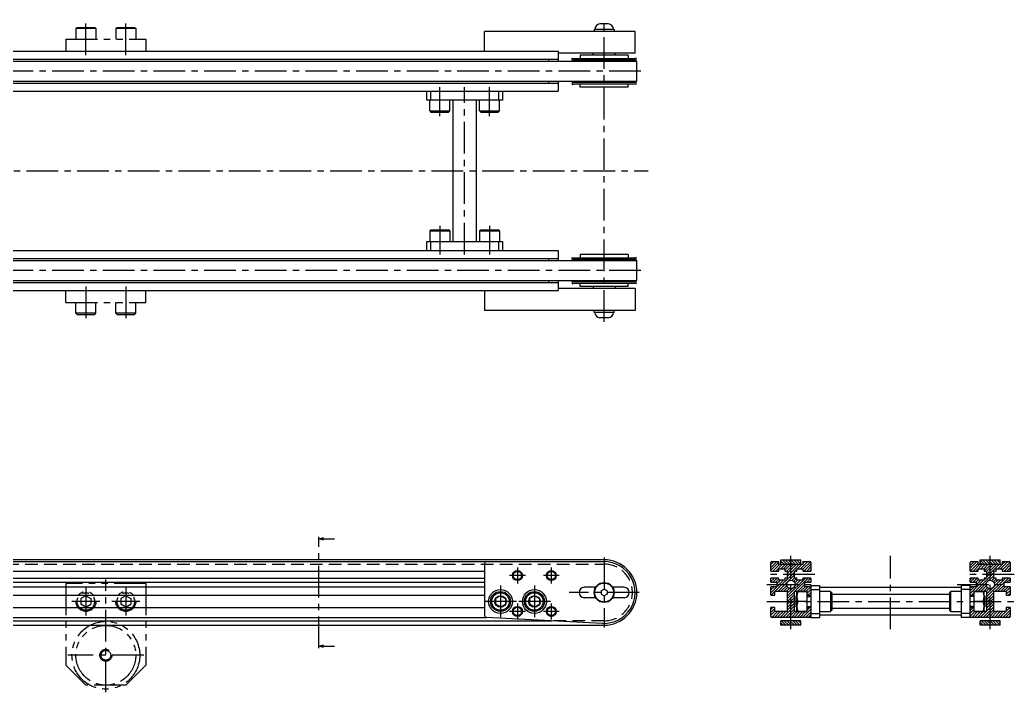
# Model space of a CAD drawing. Extents: x -26 to 972, y -8 to 769.
# Drawn here: x 472.9 to 971.7, y 79.5 to 416.8 of the extents above; entities that cross this region are included whole.
import ezdxf

# ---------------------------------------------------------------- set-up
doc = ezdxf.new("R2010")
doc.units = 0
doc.header["$LTSCALE"] = 0.5
for name, pattern in [('CENTER', [50.8, 31.75, -6.35, 6.35, -6.35]), ('DASHED', [19.05, 12.7, -6.35]), ('PHANTOM', [63.5, 31.75, -6.35, 6.35, -6.35, 6.35, -6.35])]:
    doc.linetypes.add(name, pattern=pattern)
for name, color, linetype in [('MSM_CENTER', 1, 'CENTER'), ('MSM_CONTINUOUS', 7, 'CONTINUOUS'), ('MSM_DASHED', 4, 'DASHED'), ('MSM_IMAGINARY', 6, 'PHANTOM'), ('MSM_NARROW', 5, 'CONTINUOUS')]:
    doc.layers.add(name, color=color, linetype=linetype)

msp = doc.modelspace()

# ---------------------------------------------------------------- linework, layer by layer
at = {"layer": 'MSM_CENTER'}
for p, q in [((506.032, 399), (506.032, 415)), ((526.032, 399), (526.032, 415)), ((766.032, 265.25), (766.032, 416.75)), ((784.447, 391), (247.617, 391)), ((683.532, 368.5), (683.532, 383)), ((696.032, 299), (696.032, 383)), ((708.532, 368.5), (708.532, 383)), ((247.617, 341), (788.122, 341)), ((683.532, 313.5), (683.532, 299)), ((708.532, 313.5), (708.532, 299)), ((784.447, 291), (247.617, 291)), ((506.032, 283), (506.032, 267)), ((526.032, 283), (526.032, 267)), ((622.804, 101.6), (622.804, 157.4)), ((766.032, 147), (766.032, 112)), ((859.712, 111.085), (859.712, 147.915)), ((909.712, 111.085), (909.712, 147.915)), ((959.712, 111.085), (959.712, 147.915)), ((722.532, 142), (722.532, 134)), ((739.532, 142), (739.532, 134)), ((516.032, 79.522), (516.032, 136)), ((726.532, 138), (718.532, 138)), ((743.532, 138), (735.532, 138)), ((871.712, 138.5), (847.712, 138.5)), ((971.712, 138.5), (947.712, 138.5)), ((506.032, 132), (506.032, 118)), ((526.032, 132), (526.032, 118)), ((714.032, 133), (714.032, 117)), ((731.032, 133), (731.032, 117)), ((847.712, 133.5), (871.712, 133.5)), ((943.082, 133.5), (967.082, 133.5)), ((513.032, 125), (499.032, 125)), ((533.032, 125), (519.032, 125)), ((722.032, 125), (706.032, 125)), ((739.032, 125), (723.032, 125)), ((783.532, 129.5), (748.532, 129.5)), ((847.712, 125), (971.712, 125)), ((726.532, 120), (718.532, 120)), ((722.532, 124), (722.532, 116)), ((743.532, 120), (735.532, 120)), ((739.532, 124), (739.532, 116)), ((535.032, 98), (497.032, 98))]:
    msp.add_line(p, q, dxfattribs=at)
at = {"layer": 'MSM_CONTINUOUS'}
for p, q in [((768.132, 414.75), (763.932, 414.75)), ((781.532, 411), (706.032, 411)), ((706.032, 401), (706.032, 411)), ((761.032, 412), (761.032, 411)), ((771.032, 412), (761.032, 412)), ((771.032, 412), (771.032, 411)), ((781.532, 400), (781.532, 411)), ((250.032, 401), (743.032, 401)), ((743.032, 401), (743.032, 396)), ((781.532, 400), (743.032, 400)), ((760.532, 399), (760.532, 400)), ((771.532, 399), (771.532, 400)), ((249.632, 396), (782.432, 396)), ((284.032, 397), (743.032, 397)), ((738.032, 397), (738.032, 396)), ((750.032, 396.606), (750.032, 397.591)), ((750.032, 397.591), (750.699, 397.45)), ((750.032, 396.606), (750.532, 396.5)), ((781.532, 396.5), (750.532, 396.5)), ((750.532, 396), (750.532, 396.5)), ((750.699, 397.45), (781.365, 397.45)), ((778.032, 399), (754.032, 399)), ((754.032, 399), (754.032, 397.45)), ((778.032, 399), (778.032, 397.45)), ((782.032, 397.591), (781.365, 397.45)), ((782.032, 396.606), (781.532, 396.5)), ((781.532, 396), (781.532, 396.5)), ((782.032, 396.606), (782.032, 397.591)), ((782.432, 386), (782.432, 396)), ((249.632, 386), (782.432, 386)), ((284.032, 385), (743.032, 385)), ((738.032, 386), (738.032, 385)), ((743.032, 386), (743.032, 381)), ((750.032, 385.394), (750.532, 385.5)), ((750.032, 385.394), (750.032, 384.409)), ((750.032, 384.409), (750.699, 384.55)), ((750.532, 385.5), (750.532, 386)), ((750.532, 385.5), (781.532, 385.5)), ((781.365, 384.55), (750.699, 384.55)), ((754.032, 383), (754.032, 384.55)), ((778.032, 383), (778.032, 384.55)), ((782.032, 384.409), (781.365, 384.55)), ((781.532, 385.5), (781.532, 386)), ((782.032, 385.394), (781.532, 385.5)), ((782.032, 384.409), (782.032, 385.394)), ((284.032, 381), (743.032, 381)), ((677.032, 376.5), (677.032, 381)), ((679.032, 376.5), (679.032, 381)), ((713.032, 381), (713.032, 376.5)), ((715.032, 381), (715.032, 376.5)), ((778.032, 383), (754.032, 383)), ((715.032, 376.5), (677.032, 376.5)), ((678.532, 371.1), (678.532, 376.5)), ((688.532, 371.1), (688.532, 376.5)), ((690.032, 376.5), (690.032, 305.5)), ((702.032, 305.5), (702.032, 376.5)), ((703.532, 371.1), (703.532, 376.5)), ((713.532, 371.1), (713.532, 376.5)), ((678.532, 371.1), (688.532, 371.1)), ((678.532, 371.1), (679.132, 370.5)), ((679.132, 370.5), (687.932, 370.5)), ((688.532, 371.1), (687.932, 370.5)), ((703.532, 371.1), (713.532, 371.1)), ((703.532, 371.1), (704.132, 370.5)), ((704.132, 370.5), (712.932, 370.5)), ((713.532, 371.1), (712.932, 370.5)), ((678.532, 310.9), (679.132, 311.5)), ((678.532, 310.9), (688.532, 310.9)), ((678.532, 310.9), (678.532, 305.5)), ((679.132, 311.5), (687.932, 311.5)), ((688.532, 310.9), (687.932, 311.5)), ((688.532, 310.9), (688.532, 305.5)), ((703.532, 310.9), (704.132, 311.5)), ((703.532, 310.9), (713.532, 310.9)), ((703.532, 310.9), (703.532, 305.5)), ((704.132, 311.5), (712.932, 311.5)), ((713.532, 310.9), (712.932, 311.5)), ((713.532, 310.9), (713.532, 305.5)), ((677.032, 305.5), (715.032, 305.5)), ((677.032, 301), (677.032, 305.5)), ((679.032, 301), (679.032, 305.5)), ((713.032, 305.5), (713.032, 301)), ((715.032, 305.5), (715.032, 301)), ((284.032, 301), (743.032, 301)), ((743.032, 301), (743.032, 296)), ((249.632, 296), (782.432, 296)), ((284.032, 297), (743.032, 297)), ((738.032, 297), (738.032, 296)), ((750.032, 296.606), (750.032, 297.591)), ((750.032, 297.591), (750.699, 297.45)), ((750.032, 296.606), (750.532, 296.5)), ((781.532, 296.5), (750.532, 296.5)), ((750.532, 296), (750.532, 296.5)), ((750.699, 297.45), (781.365, 297.45)), ((778.032, 299), (754.032, 299)), ((754.032, 299), (754.032, 297.45)), ((778.032, 299), (778.032, 297.45)), ((782.032, 297.591), (781.365, 297.45)), ((782.032, 296.606), (781.532, 296.5)), ((781.532, 296), (781.532, 296.5)), ((782.032, 296.606), (782.032, 297.591)), ((782.432, 286), (782.432, 296)), ((249.632, 286), (782.432, 286)), ((284.032, 285), (743.032, 285)), ((738.032, 286), (738.032, 285)), ((743.032, 286), (743.032, 281)), ((750.032, 285.394), (750.532, 285.5)), ((750.032, 285.394), (750.032, 284.409)), ((750.032, 284.409), (750.699, 284.55)), ((750.532, 285.5), (750.532, 286)), ((750.532, 285.5), (781.532, 285.5)), ((781.365, 284.55), (750.699, 284.55)), ((754.032, 283), (754.032, 284.55)), ((778.032, 283), (778.032, 284.55)), ((782.032, 284.409), (781.365, 284.55)), ((781.532, 285.5), (781.532, 286)), ((782.032, 285.394), (781.532, 285.5)), ((782.032, 284.409), (782.032, 285.394)), ((284.032, 281), (743.032, 281)), ((706.032, 281), (706.032, 271)), ((781.532, 282), (743.032, 282)), ((778.032, 283), (754.032, 283)), ((760.532, 283), (760.532, 282)), ((771.532, 283), (771.532, 282)), ((781.532, 282), (781.532, 271)), ((781.532, 271), (706.032, 271)), ((761.032, 270), (761.032, 271)), ((771.032, 270), (761.032, 270)), ((771.032, 270), (771.032, 271)), ((768.132, 267.25), (763.932, 267.25)), ((622.804, 156.4), (625.304, 157.07)), ((625.304, 155.73), (622.804, 156.4)), ((622.804, 156.4), (630.804, 156.4)), ((766.032, 145.9), (266.032, 145.9)), ((266.032, 145), (766.032, 145)), ((850.212, 145), (853.712, 145)), ((853.712, 143.5), (853.712, 145)), ((854.712, 143.7), (854.712, 145.9)), ((854.712, 145.9), (864.712, 145.9)), ((864.712, 143.7), (864.712, 145.9)), ((865.712, 145), (869.212, 145)), ((865.712, 145), (865.712, 143.5)), ((950.212, 145), (953.712, 145)), ((953.712, 143.5), (953.712, 145)), ((954.712, 143.7), (954.712, 145.9)), ((954.712, 145.9), (964.712, 145.9)), ((964.712, 143.7), (964.712, 145.9)), ((965.712, 145), (969.212, 145)), ((965.712, 145), (965.712, 143.5)), ((326.032, 140.25), (706.032, 140.25)), ((706.032, 144), (706.032, 117.951)), ((849.712, 140.25), (849.712, 144.5)), ((849.712, 140.25), (853.712, 140.25)), ((865.712, 143.5), (853.712, 143.5)), ((853.712, 140.25), (853.712, 141.35)), ((853.712, 141.35), (856.712, 141.35)), ((854.712, 143.7), (864.712, 143.7)), ((856.712, 141.35), (856.712, 140.25)), ((856.712, 140.25), (857.912, 140.25)), ((857.912, 140.25), (857.912, 136.75)), ((861.512, 136.75), (861.512, 140.25)), ((861.512, 140.25), (862.712, 140.25)), ((862.712, 140.25), (862.712, 141.35)), ((862.712, 141.35), (865.712, 141.35)), ((865.712, 141.35), (865.712, 140.25)), ((865.712, 140.25), (869.712, 140.25)), ((869.712, 144.5), (869.712, 140.25)), ((949.712, 140.25), (949.712, 144.5)), ((949.712, 140.25), (953.712, 140.25)), ((965.712, 143.5), (953.712, 143.5)), ((953.712, 140.25), (953.712, 141.35)), ((953.712, 141.35), (956.712, 141.35)), ((954.712, 143.7), (964.712, 143.7)), ((956.712, 141.35), (956.712, 140.25)), ((956.712, 140.25), (957.912, 140.25)), ((957.912, 140.25), (957.912, 136.75)), ((961.512, 136.75), (961.512, 140.25)), ((961.512, 140.25), (962.712, 140.25)), ((962.712, 140.25), (962.712, 141.35)), ((962.712, 141.35), (965.712, 141.35)), ((965.712, 141.35), (965.712, 140.25)), ((965.712, 140.25), (969.712, 140.25)), ((969.712, 144.5), (969.712, 140.25)), ((326.032, 136.75), (706.032, 136.75)), ((853.712, 136.75), (849.712, 136.75)), ((849.712, 134.6), (849.712, 136.75)), ((853.712, 135.65), (853.712, 136.75)), ((856.712, 135.65), (853.712, 135.65)), ((857.912, 136.75), (856.712, 136.75)), ((856.712, 136.75), (856.712, 135.65)), ((862.712, 136.75), (861.512, 136.75)), ((862.712, 135.65), (862.712, 136.75)), ((865.712, 135.65), (862.712, 135.65)), ((869.712, 136.75), (865.712, 136.75)), ((865.712, 136.75), (865.712, 135.65)), ((869.712, 136.75), (869.712, 134.6)), ((953.712, 136.75), (949.712, 136.75)), ((949.712, 134.6), (949.712, 136.75)), ((953.712, 135.65), (953.712, 136.75)), ((956.712, 135.65), (953.712, 135.65)), ((957.912, 136.75), (956.712, 136.75)), ((956.712, 136.75), (956.712, 135.65)), ((962.712, 136.75), (961.512, 136.75)), ((962.712, 135.65), (962.712, 136.75)), ((965.712, 135.65), (962.712, 135.65)), ((969.712, 136.75), (965.712, 136.75)), ((965.712, 136.75), (965.712, 135.65)), ((969.712, 136.75), (969.712, 134.6)), ((326.032, 134.6), (706.032, 134.6)), ((326.032, 132.4), (706.032, 132.4)), ((761.761, 132.1), (756.032, 132.1)), ((764.532, 130.366), (766.032, 131.232)), ((764.532, 130.366), (764.532, 128.634)), ((767.532, 130.366), (766.032, 131.232)), ((767.532, 130.366), (767.532, 128.634)), ((776.032, 132.1), (770.303, 132.1)), ((849.712, 134.6), (852.712, 134.6)), ((852.712, 132.4), (849.712, 132.4)), ((849.712, 128.1), (849.712, 132.4)), ((851.712, 128.1), (851.712, 130.1)), ((851.712, 130.1), (857.912, 130.1)), ((852.712, 134.6), (852.712, 132.4)), ((857.912, 130.1), (857.912, 119.9)), ((861.512, 119.9), (861.512, 130.1)), ((861.512, 130.1), (867.712, 130.1)), ((862.712, 120), (862.712, 130)), ((862.712, 130), (867.712, 130)), ((866.712, 132.4), (866.712, 134.6)), ((866.712, 134.6), (869.712, 134.6)), ((869.712, 132.4), (866.712, 132.4)), ((867.712, 130.1), (867.712, 119.9)), ((869.712, 133), (869.712, 117)), ((869.712, 133), (874.212, 133)), ((869.712, 131), (874.212, 131)), ((874.212, 117), (874.212, 133)), ((945.212, 131.928), (874.212, 131.928)), ((879.612, 130), (874.212, 130)), ((879.612, 130), (880.212, 129.4)), ((879.612, 130), (879.612, 120)), ((939.812, 130), (939.212, 129.4)), ((945.212, 130), (939.812, 130)), ((939.812, 130), (939.812, 120)), ((949.712, 133), (945.212, 133)), ((945.212, 133), (945.212, 117)), ((949.712, 131), (945.212, 131)), ((949.712, 134.6), (952.712, 134.6)), ((949.712, 117), (949.712, 133)), ((952.712, 132.4), (949.712, 132.4)), ((951.712, 130.1), (957.912, 130.1)), ((951.712, 119.9), (951.712, 130.1)), ((951.712, 130), (956.712, 130)), ((952.712, 134.6), (952.712, 132.4)), ((956.712, 120), (956.712, 130)), ((957.912, 130.1), (957.912, 119.9)), ((961.512, 119.9), (961.512, 130.1)), ((961.512, 130.1), (967.712, 130.1)), ((966.712, 132.4), (966.712, 134.6)), ((966.712, 134.6), (969.712, 134.6)), ((969.712, 132.4), (966.712, 132.4)), ((967.712, 130.1), (967.712, 128.1)), ((969.712, 132.4), (969.712, 128.1)), ((326.032, 128.1), (706.032, 128.1)), ((714.032, 127.86), (711.532, 126.417)), ((711.532, 126.417), (711.532, 123.583)), ((714.032, 127.86), (716.532, 126.417)), ((716.532, 126.417), (716.532, 123.583)), ((731.032, 127.86), (728.532, 126.417)), ((728.532, 126.417), (728.532, 123.583)), ((731.032, 127.86), (733.532, 126.417)), ((733.532, 126.417), (733.532, 123.583)), ((761.761, 126.9), (756.032, 126.9)), ((764.532, 128.634), (766.032, 127.768)), ((767.532, 128.634), (766.032, 127.768)), ((776.032, 126.9), (770.303, 126.9)), ((849.712, 128.1), (851.712, 128.1)), ((862.212, 127.458), (862.712, 127.958)), ((862.212, 127.458), (862.212, 122.541)), ((862.712, 127.458), (862.212, 127.458)), ((867.712, 125), (863.159, 125)), ((867.712, 128.1), (869.712, 128.1)), ((869.712, 128), (867.712, 128)), ((867.712, 127.458), (869.712, 127.458)), ((880.212, 129.4), (880.212, 120.6)), ((939.212, 128.464), (880.212, 128.464)), ((939.212, 129.4), (939.212, 120.6)), ((949.712, 128.1), (951.712, 128.1)), ((951.712, 128), (949.712, 128)), ((951.712, 127.458), (949.712, 127.458)), ((956.266, 125), (951.712, 125)), ((957.212, 127.458), (956.712, 127.958)), ((956.712, 127.458), (957.212, 127.458)), ((957.212, 122.541), (957.212, 127.458)), ((967.712, 128.1), (969.712, 128.1)), ((326.032, 121.9), (706.032, 121.9)), ((714.032, 122.14), (711.532, 123.583)), ((714.032, 122.14), (716.532, 123.583)), ((731.032, 122.14), (728.532, 123.583)), ((731.032, 122.14), (733.532, 123.583)), ((851.712, 121.9), (849.712, 121.9)), ((849.712, 117.5), (849.712, 121.9)), ((851.712, 119.9), (851.712, 121.9)), ((857.912, 119.9), (851.712, 119.9)), ((867.712, 119.9), (861.512, 119.9)), ((862.712, 122.541), (862.212, 122.541)), ((862.212, 122.541), (862.712, 122.042)), ((862.712, 120), (867.712, 120)), ((867.712, 122.541), (869.712, 122.541)), ((867.712, 122), (869.712, 122)), ((869.712, 121.9), (867.712, 121.9)), ((874.212, 120), (879.612, 120)), ((880.212, 120.6), (879.612, 120)), ((939.212, 121.536), (880.212, 121.536)), ((939.212, 120.6), (939.812, 120)), ((939.812, 120), (945.212, 120)), ((951.712, 122.541), (949.712, 122.541)), ((949.712, 122), (951.712, 122)), ((951.712, 121.9), (949.712, 121.9)), ((951.712, 120), (956.712, 120)), ((957.912, 119.9), (951.712, 119.9)), ((956.712, 122.541), (957.212, 122.541)), ((957.212, 122.541), (956.712, 122.042)), ((967.712, 119.9), (961.512, 119.9)), ((969.712, 121.9), (967.712, 121.9)), ((967.712, 121.9), (967.712, 119.9)), ((969.712, 121.9), (969.712, 117.5)), ((292.253, 115.3), (739.811, 115.3)), ((325.341, 117), (706.723, 117)), ((765.253, 114.02), (706.982, 116.952)), ((869.212, 117), (850.212, 117)), ((864.712, 115.3), (854.712, 115.3)), ((854.712, 113.1), (854.712, 115.3)), ((864.712, 113.1), (864.712, 115.3)), ((869.712, 119), (874.212, 119)), ((869.712, 117), (874.212, 117)), ((945.212, 118.072), (874.212, 118.072)), ((949.712, 119), (945.212, 119)), ((949.712, 117), (945.212, 117)), ((969.212, 117), (950.212, 117)), ((964.712, 115.3), (954.712, 115.3)), ((954.712, 113.1), (954.712, 115.3)), ((964.712, 113.1), (964.712, 115.3)), ((266.032, 113.1), (766.032, 113.1)), ((864.712, 113.1), (854.712, 113.1)), ((964.712, 113.1), (954.712, 113.1)), ((622.804, 102.6), (625.304, 103.27)), ((625.304, 101.93), (622.804, 102.6)), ((622.804, 102.6), (630.804, 102.6))]:
    msp.add_line(p, q, dxfattribs=at)
for centre, radius in [((722.532, 138), 2.067), ((739.532, 138), 2.067), ((859.712, 133.5), 2.1), ((959.712, 133.5), 2.1), ((714.032, 125), 6), ((714.032, 125), 5), ((731.032, 125), 6), ((731.032, 125), 5), ((766.032, 129.5), 5), ((766.032, 129.5), 4.75), ((714.032, 125), 4.4), ((714.032, 125), 2.887), ((731.032, 125), 4.4), ((731.032, 125), 2.887), ((722.532, 120), 2.067), ((739.532, 120), 2.067)]:
    msp.add_circle(centre, radius, dxfattribs=at)
for centre, radius, start, end in [((764.273, 411.769), 3, 96.5292, 175.59262), ((767.791, 411.769), 3, 4.40738, 83.4708), ((764.273, 270.231), 3, 184.40738, 263.4708), ((767.791, 270.231), 3, 276.5292, 355.59262), ((707.032, 144), 1, 90, 180), ((766.032, 129.5), 15.5, 267.11891, 90), ((766.032, 129.5), 16.4, 270, 90), ((850.212, 144.5), 0.5, 90, 180), ((869.212, 144.5), 0.5, 0, 90), ((950.212, 144.5), 0.5, 90, 180), ((969.212, 144.5), 0.5, 0, 90), ((756.032, 129.5), 2.6, 90, 270), ((776.032, 129.5), 2.6, 270, 90), ((869.933, 127.5), 7.221, 159.74384, 200.25616), ((949.492, 127.5), 7.221, 339.74384, 20.25616), ((869.933, 122.5), 7.221, 159.74384, 200.25616), ((949.492, 122.5), 7.221, 339.74384, 20.25616), ((707.032, 117.951), 1, 180, 267.11891), ((850.212, 117.5), 0.5, 180, 270), ((869.212, 117.5), 0.5, 270, 0), ((950.212, 117.5), 0.5, 180, 270), ((969.212, 117.5), 0.5, 270, 0)]:
    msp.add_arc(centre, radius, start, end, dxfattribs=at)
at = {"layer": 'MSM_DASHED'}
for p, q in [((266.032, 143.7), (766.032, 143.7)), ((766.032, 115.3), (739.811, 115.3))]:
    msp.add_line(p, q, dxfattribs=at)
msp.add_arc((766.032, 129.5), 14.2, 270, 90, dxfattribs=at)
at = {"layer": 'MSM_IMAGINARY'}
for p, q in [((501.032, 412.4), (501.632, 413)), ((511.032, 412.4), (501.032, 412.4)), ((501.032, 412.4), (501.032, 407)), ((501.632, 413), (510.432, 413)), ((510.432, 413), (511.032, 412.4)), ((511.032, 412.4), (511.032, 407)), ((521.032, 412.4), (521.632, 413)), ((531.032, 412.4), (521.032, 412.4)), ((521.032, 412.4), (521.032, 407)), ((521.632, 413), (530.432, 413)), ((530.432, 413), (531.032, 412.4)), ((531.032, 412.4), (531.032, 407)), ((496.032, 407), (496.032, 401)), ((496.032, 407), (536.032, 407)), ((536.032, 407), (536.032, 401)), ((496.032, 275), (496.032, 281)), ((536.032, 275), (536.032, 281)), ((496.032, 275), (536.032, 275)), ((501.032, 269.6), (501.032, 275)), ((511.032, 269.6), (511.032, 275)), ((521.032, 269.6), (521.032, 275)), ((531.032, 269.6), (531.032, 275)), ((501.032, 269.6), (501.632, 269)), ((511.032, 269.6), (501.032, 269.6)), ((510.432, 269), (511.032, 269.6)), ((521.032, 269.6), (521.632, 269)), ((531.032, 269.6), (521.032, 269.6)), ((530.432, 269), (531.032, 269.6)), ((501.632, 269), (510.432, 269)), ((521.632, 269), (530.432, 269)), ((536.032, 134), (496.032, 134)), ((496.032, 134), (496.032, 93)), ((536.032, 134), (536.032, 93)), ((506.032, 127.86), (503.532, 126.417)), ((503.532, 126.417), (503.532, 123.583)), ((506.032, 127.86), (508.532, 126.417)), ((508.532, 126.417), (508.532, 123.583)), ((526.032, 127.86), (523.532, 126.417)), ((523.532, 126.417), (523.532, 123.583)), ((526.032, 127.86), (528.532, 126.417)), ((528.532, 126.417), (528.532, 123.583)), ((506.032, 122.14), (503.532, 123.583)), ((506.032, 122.14), (508.532, 123.583)), ((526.032, 122.14), (523.532, 123.583)), ((526.032, 122.14), (528.532, 123.583)), ((506.032, 83), (496.032, 93)), ((526.032, 83), (536.032, 93)), ((526.032, 83), (506.032, 83))]:
    msp.add_line(p, q, dxfattribs=at)
for centre, radius in [((506.032, 125), 5), ((526.032, 125), 5), ((506.032, 125), 4.4), ((526.032, 125), 4.4), ((516.032, 98), 17), ((516.032, 98), 15), ((516.032, 98), 3), ((516.032, 98), 2.458)]:
    msp.add_circle(centre, radius, dxfattribs=at)
at = {"layer": 'MSM_NARROW'}
for p, q in [((849.712, 143.515), (851.198, 145)), ((849.712, 142.101), (852.612, 145)), ((849.712, 140.686), (853.712, 144.686)), ((856.281, 143.7), (854.712, 145.268)), ((857.695, 143.7), (855.495, 145.9)), ((859.109, 143.7), (856.909, 145.9)), ((860.523, 143.7), (858.323, 145.9)), ((861.937, 143.7), (859.737, 145.9)), ((863.352, 143.7), (861.152, 145.9)), ((864.712, 143.753), (862.566, 145.9)), ((864.712, 145.168), (863.98, 145.9)), ((864.518, 141.35), (868.168, 145)), ((865.712, 143.959), (866.754, 145)), ((865.712, 141.13), (869.495, 144.913)), ((949.712, 143.106), (951.607, 145)), ((949.712, 141.691), (953.021, 145)), ((949.713, 144.52), (950.192, 145)), ((956.69, 143.7), (954.712, 145.677)), ((958.104, 143.7), (955.904, 145.9)), ((959.518, 143.7), (957.318, 145.9)), ((960.932, 143.7), (958.732, 145.9)), ((962.347, 143.7), (960.147, 145.9)), ((963.761, 143.7), (961.561, 145.9)), ((964.712, 144.163), (962.975, 145.9)), ((964.712, 145.577), (964.389, 145.9)), ((964.927, 141.35), (968.577, 145)), ((965.712, 143.549), (967.163, 145)), ((965.712, 140.721), (969.677, 144.685)), ((850.69, 140.25), (853.94, 143.5)), ((851.854, 130.1), (861.512, 139.759)), ((852.104, 140.25), (855.354, 143.5)), ((853.519, 140.25), (853.712, 140.444)), ((854.619, 141.35), (856.769, 143.5)), ((854.866, 143.7), (854.712, 143.854)), ((856.033, 141.35), (858.183, 143.5)), ((856.712, 140.615), (859.597, 143.5)), ((857.761, 140.25), (861.011, 143.5)), ((857.912, 138.987), (862.426, 143.5)), ((857.912, 137.573), (863.84, 143.5)), ((862.004, 140.25), (862.712, 140.959)), ((863.104, 141.35), (865.254, 143.5)), ((866.247, 140.25), (869.712, 143.716)), ((867.661, 140.25), (869.712, 142.302)), ((869.075, 140.25), (869.712, 140.887)), ((949.712, 140.277), (953.712, 144.277)), ((951.099, 140.25), (954.349, 143.5)), ((952.514, 140.25), (955.764, 143.5)), ((955.275, 143.7), (954.712, 144.263)), ((955.028, 141.35), (957.178, 143.5)), ((956.442, 141.35), (958.592, 143.5)), ((956.756, 140.25), (960.006, 143.5)), ((957.912, 139.992), (961.42, 143.5)), ((957.912, 138.578), (962.835, 143.5)), ((957.912, 137.164), (964.249, 143.5)), ((962.413, 140.25), (962.712, 140.549)), ((963.513, 141.35), (965.663, 143.5)), ((966.656, 140.25), (969.712, 143.307)), ((968.07, 140.25), (969.712, 141.892)), ((969.484, 140.25), (969.712, 140.478)), ((849.712, 136.444), (850.019, 136.75)), ((849.712, 135.03), (851.433, 136.75)), ((849.712, 129.373), (855.99, 135.65)), ((850.697, 134.6), (852.847, 136.75)), ((852.111, 134.6), (853.712, 136.201)), ((852.712, 133.787), (854.576, 135.65)), ((853.268, 130.1), (861.512, 138.344)), ((856.712, 136.373), (857.09, 136.75)), ((857.912, 127.673), (866.989, 136.75)), ((860.139, 135.556), (861.512, 136.93)), ((861.086, 135.089), (862.712, 136.716)), ((861.67, 134.26), (863.061, 135.65)), ((861.725, 132.9), (864.475, 135.65)), ((861.753, 130.1), (868.403, 136.75)), ((867.668, 134.6), (869.712, 136.645)), ((869.082, 134.6), (869.712, 135.231)), ((949.712, 136.035), (950.428, 136.75)), ((949.712, 134.62), (951.842, 136.75)), ((949.712, 128.964), (956.399, 135.65)), ((951.106, 134.6), (953.256, 136.75)), ((952.263, 130.1), (961.512, 139.349)), ((952.52, 134.6), (953.712, 135.792)), ((952.712, 133.378), (954.985, 135.65)), ((956.712, 135.964), (957.499, 136.75)), ((957.912, 127.264), (967.398, 136.75)), ((957.912, 128.678), (964.884, 135.65)), ((959.08, 135.502), (961.512, 137.935)), ((960.456, 135.464), (961.742, 136.75)), ((961.291, 134.885), (962.712, 136.307)), ((961.765, 133.945), (963.47, 135.65)), ((962.163, 130.1), (968.813, 136.75)), ((965.712, 136.478), (965.984, 136.75)), ((968.077, 134.6), (969.712, 136.236)), ((969.491, 134.6), (969.712, 134.821)), ((849.712, 132.201), (849.911, 132.4)), ((849.712, 130.787), (851.326, 132.4)), ((849.854, 128.1), (851.712, 129.959)), ((854.682, 130.1), (857.656, 133.074)), ((856.097, 130.1), (858.124, 132.127)), ((857.511, 130.1), (858.953, 131.542)), ((857.912, 129.087), (860.313, 131.488)), ((857.912, 126.259), (861.512, 129.859)), ((863.168, 130.1), (866.712, 133.645)), ((864.582, 130.1), (866.882, 132.4)), ((865.996, 130.1), (868.296, 132.4)), ((867.41, 130.1), (869.71, 132.4)), ((867.712, 128.988), (869.712, 130.988)), ((949.712, 131.792), (950.32, 132.4)), ((949.712, 130.378), (951.735, 132.4)), ((953.677, 130.1), (957.71, 134.133)), ((955.092, 130.1), (957.748, 132.757)), ((956.506, 130.1), (958.327, 131.922)), ((957.912, 130.092), (959.268, 131.448)), ((963.577, 130.1), (966.712, 133.236)), ((964.991, 130.1), (967.291, 132.4)), ((966.405, 130.1), (968.705, 132.4)), ((967.712, 129.993), (969.712, 131.993)), ((967.712, 128.579), (969.712, 130.579)), ((851.268, 128.1), (851.712, 128.544)), ((857.912, 124.845), (861.512, 128.445)), ((857.912, 123.431), (861.512, 127.031)), ((857.912, 122.016), (861.512, 125.616)), ((868.239, 128.1), (869.712, 129.574)), ((950.263, 128.1), (951.712, 129.549)), ((957.912, 125.85), (961.512, 129.45)), ((957.912, 124.436), (961.512, 128.036)), ((957.912, 123.021), (961.512, 126.621)), ((957.912, 121.607), (961.512, 125.207)), ((968.648, 128.1), (969.712, 129.165)), ((849.712, 120.887), (850.725, 121.9)), ((849.712, 119.473), (851.712, 121.473)), ((849.712, 118.059), (851.712, 120.059)), ((850.084, 117.017), (852.968, 119.9)), ((851.482, 117), (854.382, 119.9)), ((852.896, 117), (855.796, 119.9)), ((854.31, 117), (857.21, 119.9)), ((855.725, 117), (861.512, 122.788)), ((857.139, 117), (861.512, 121.374)), ((857.912, 120.602), (861.512, 124.202)), ((858.553, 117), (861.512, 119.96)), ((859.967, 117), (862.867, 119.9)), ((861.381, 117), (864.281, 119.9)), ((862.796, 117), (865.696, 119.9)), ((864.21, 117), (867.11, 119.9)), ((865.624, 117), (869.712, 121.088)), ((867.712, 120.503), (869.11, 121.9)), ((949.712, 120.478), (951.134, 121.9)), ((949.712, 119.064), (951.712, 121.064)), ((949.712, 117.65), (951.963, 119.9)), ((950.477, 117), (953.377, 119.9)), ((951.891, 117), (954.791, 119.9)), ((953.305, 117), (956.205, 119.9)), ((954.719, 117), (957.619, 119.9)), ((956.134, 117), (961.512, 122.379)), ((957.548, 117), (961.512, 120.965)), ((957.912, 120.193), (961.512, 123.793)), ((958.962, 117), (961.862, 119.9)), ((960.376, 117), (963.276, 119.9)), ((961.791, 117), (964.691, 119.9)), ((963.205, 117), (966.105, 119.9)), ((964.619, 117), (967.519, 119.9)), ((966.033, 117), (969.712, 120.679)), ((967.712, 121.508), (968.105, 121.9)), ((967.712, 120.094), (969.519, 121.9)), ((857.212, 113.1), (855.012, 115.3)), ((858.626, 113.1), (856.426, 115.3)), ((860.04, 113.1), (857.84, 115.3)), ((861.455, 113.1), (859.255, 115.3)), ((862.869, 113.1), (860.669, 115.3)), ((864.283, 113.1), (862.083, 115.3)), ((864.712, 114.085), (863.497, 115.3)), ((867.038, 117), (869.712, 119.674)), ((868.452, 117), (869.712, 118.26)), ((957.621, 113.1), (955.421, 115.3)), ((959.035, 113.1), (956.835, 115.3)), ((960.45, 113.1), (958.25, 115.3)), ((961.864, 113.1), (959.664, 115.3)), ((963.278, 113.1), (961.078, 115.3)), ((964.692, 113.1), (962.492, 115.3)), ((964.712, 114.494), (963.906, 115.3)), ((967.447, 117), (969.712, 119.265)), ((968.862, 117), (969.712, 117.851)), ((855.798, 113.1), (854.712, 114.185)), ((956.207, 113.1), (954.712, 114.595)), ((954.793, 113.1), (954.712, 113.18))]:
    msp.add_line(p, q, dxfattribs=at)
for centre in [(722.532, 138), (739.532, 138), (722.532, 120), (739.532, 120)]:
    msp.add_circle(centre, 2.5, dxfattribs=at)

doc.saveas('drawing.dxf')
